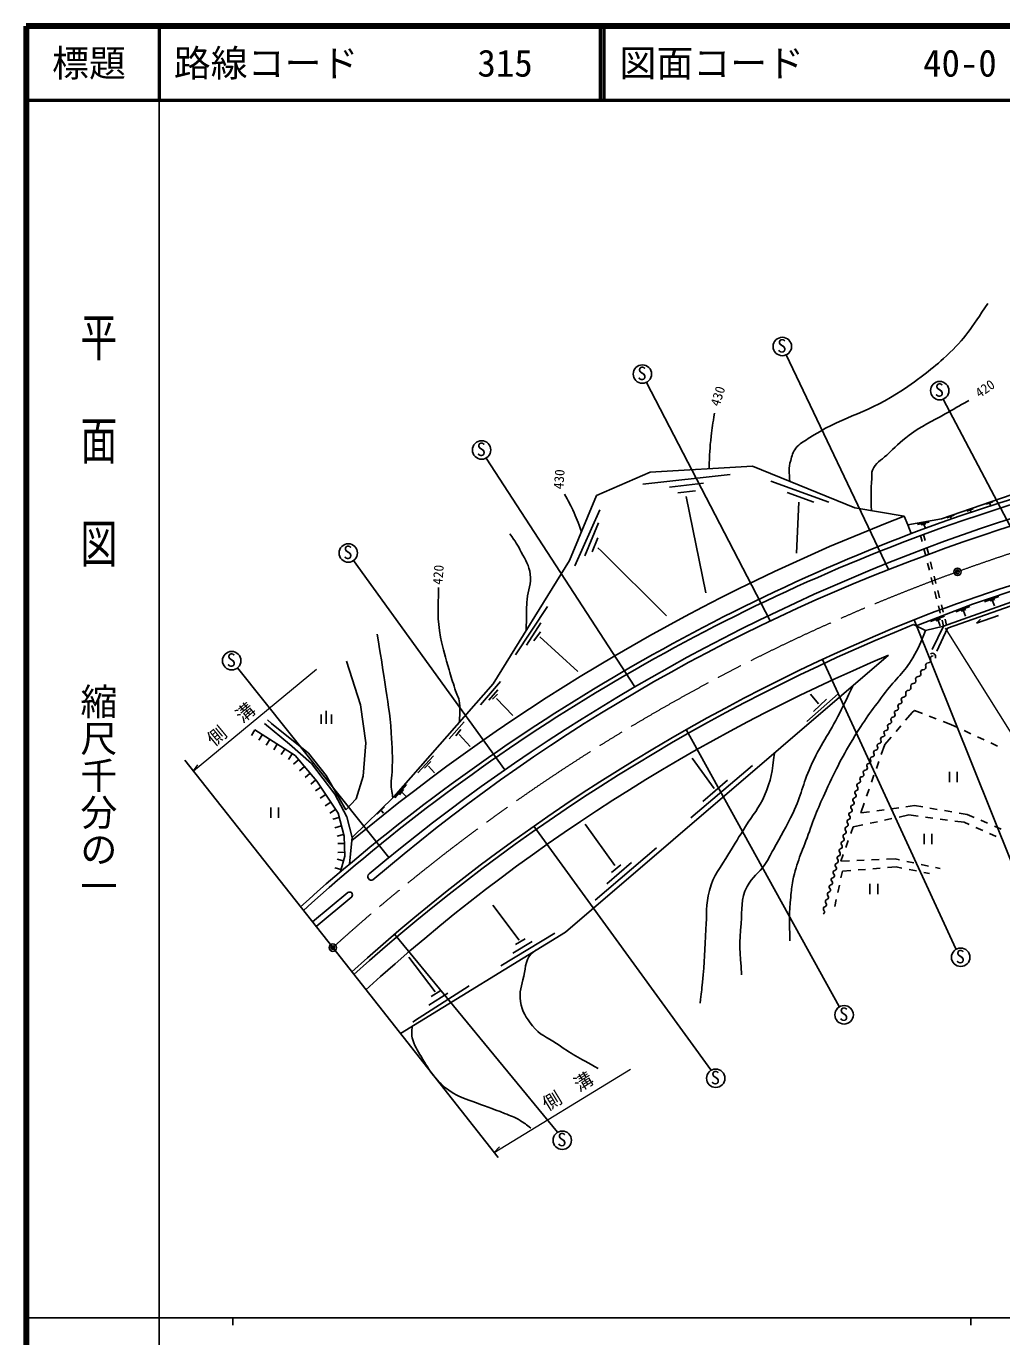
# Model space of a CAD drawing. Units: millimetres at full size, sheet at 1:1000; details may follow other scales. Extents: x 39400 to 680000, y 20000 to 380000.
# Drawn here: x 40000 to 172179, y 202409 to 380000 of the extents above; entities that cross this region are included whole.
import ezdxf
from ezdxf.enums import TextEntityAlignment as Align

# ---------------------------------------------------------------- set-up
doc = ezdxf.new("R2010")
doc.units = ezdxf.units.MM
doc.header["$LTSCALE"] = 1000
doc.header["$PDMODE"] = 32
doc.header["$PDSIZE"] = 500
doc.linetypes.add('CHAIN', pattern=[18.5, 12, -1.5, 3.5, -1.5])
for name, color, linetype, lineweight in [('M-BGD', 7, 'Continuous', 25), ('M-BMK', 2, 'CHAIN', 13), ('M-BMK-SRVR', 3, 'Continuous', 25), ('M-STR-HTXT', 7, 'Continuous', 13), ('M-TTL', 2, 'Continuous', 140), ('M-TTL-BAND', 7, 'Continuous', 25), ('M-TTL-LINE', 7, 'Continuous', 50)]:
    doc.layers.add(name, color=color, linetype=linetype, lineweight=lineweight)
doc.layers.add('M-OTRS', color=6, linetype='Continuous')
doc.layers.add('M-TTL-TXT', color=7, linetype='Continuous')
doc.styles.add('@ＭＳ ゴシック', font='')
doc.styles.add('ＭＳ ゴシック', font='')
doc.styles.get('@ＭＳ ゴシック').set_extended_font_data('@MS Gothic')
doc.styles.get('ＭＳ ゴシック').set_extended_font_data('MS Gothic')

msp = doc.modelspace()

# ---------------------------------------------------------------- linework, layer by layer
at = {"layer": 'M-BGD'}
for p, q in [((156846, 306388), (142954, 335458)), ((140809, 299420), (124032, 331743)), ((173318, 312256), (164229, 329453)), ((102300, 321479), (122455, 290486)), ((138392, 320373), (124529, 319583)), ((152258, 314728), (138392, 320373)), ((124529, 319583), (117249, 316393)), ((123564, 317952), (135386, 319243)), ((127144, 317531), (131752, 318058)), ((140905, 318361), (148751, 315517)), ((164013, 313235), (180335, 318913)), ((117249, 316393), (113625, 307579)), ((128277, 316768), (130673, 317057)), ((129409, 316294), (132071, 303208)), ((143091, 316807), (146698, 315517)), ((114322, 306900), (117718, 314483)), ((144670, 315491), (144381, 308592)), ((158958, 313604), (152258, 314728)), ((167442, 314304), (168297, 314623)), ((167912, 314418), (168006, 314217)), ((170073, 315241), (170961, 315560)), ((170538, 315320), (170642, 315067)), ((117560, 312693), (115665, 308217)), ((159449, 312427), (158958, 313604)), ((164013, 313235), (159449, 312427)), ((160738, 312481), (162342, 312812)), ((161253, 312443), (161887, 312574)), ((164712, 313397), (165728, 313744)), ((165242, 313515), (165329, 313296)), ((159449, 312427), (159911, 311252)), ((161176, 310970), (161380, 310164)), ((161581, 311120), (161786, 310311)), ((161623, 312461), (161783, 312050)), ((117455, 310666), (116692, 308796)), ((117429, 309296), (117955, 308875)), ((161626, 309195), (161871, 308225)), ((162032, 309342), (162277, 308373)), ((104842, 279216), (84358, 307598)), ((113625, 307579), (103268, 290873)), ((117955, 308875), (126750, 300107)), ((162117, 307256), (162363, 306287)), ((162523, 307403), (162769, 306434)), ((163014, 305465), (163260, 304495)), ((162609, 305317), (162854, 304348)), ((168231, 301695), (175603, 304170)), ((163100, 303378), (163346, 302409)), ((163506, 303526), (163752, 302557)), ((175580, 302703), (164287, 298695)), ((164825, 298438), (176013, 302352)), ((169855, 302014), (171769, 302727)), ((170578, 302119), (171217, 302337)), ((170905, 302155), (171176, 301437)), ((106298, 294797), (110642, 301354)), ((160566, 298759), (168231, 301695)), ((163591, 301440), (163837, 300470)), ((163997, 301587), (164243, 300618)), ((165956, 300649), (167870, 301361)), ((166679, 300753), (167318, 300971)), ((167006, 300789), (167277, 300072)), ((171716, 300142), (168750, 299107)), ((107777, 296127), (109743, 299146)), ((160228, 298929), (161843, 298116)), ((176332, 259560), (160311, 299580)), ((161843, 298116), (164287, 298695)), ((162515, 299331), (164429, 300043)), ((164287, 298695), (162754, 295536)), ((163238, 299435), (163877, 299653)), ((164825, 298438), (163362, 295337)), ((163565, 299471), (163836, 298753)), ((164083, 299501), (164287, 298695)), ((164489, 299648), (164694, 298840)), ((168750, 299107), (169277, 299633)), ((108795, 296706), (109672, 297935)), ((109602, 297251), (114745, 292564)), ((68607, 293035), (89131, 267335)), ((85271, 288047), (83402, 293971)), ((156831, 294764), (113086, 257234)), ((147896, 294201), (165935, 254961)), ((103268, 290873), (89799, 275588)), ((101558, 288026), (104262, 291203)), ((102699, 288658), (103893, 290062)), ((149989, 289512), (145758, 285791)), ((147356, 288195), (146267, 289494)), ((86035, 282886), (85271, 288047)), ((103173, 288799), (103840, 289466)), ((103735, 288921), (105947, 286587)), ((148444, 288792), (146689, 287160)), ((72686, 286019), (73212, 285519)), ((79961, 285488), (79961, 286713)), ((80661, 285488), (80661, 287238)), ((81361, 285488), (81361, 286713)), ((160035, 286982), (159151, 285953)), ((160369, 287263), (160035, 286982)), ((160369, 287263), (161427, 286859)), ((162361, 286502), (163295, 286145)), ((70995, 284654), (70508, 283897)), ((75688, 282694), (72265, 285503)), ((73212, 285519), (78268, 281491)), ((97310, 283427), (99329, 285744)), ((98188, 283831), (98908, 284709)), ((150139, 247163), (129434, 284682)), ((158500, 285194), (157849, 284435)), ((164229, 285788), (165287, 285384)), ((165287, 285384), (166171, 284975)), ((167079, 284555), (167986, 284135)), ((72004, 284004), (71517, 283247)), ((73013, 283354), (72526, 282597)), ((74022, 282704), (73534, 281948)), ((78655, 280096), (75688, 282694)), ((85666, 278357), (86035, 282886)), ((98680, 284042), (100172, 282392)), ((156314, 282647), (155850, 281324)), ((157198, 283676), (156314, 282647)), ((168894, 283715), (169801, 283295)), ((170709, 282875), (171616, 282454)), ((75031, 282055), (74543, 281298)), ((76039, 281405), (75552, 280648)), ((76908, 280594), (76226, 280006)), ((78268, 281491), (80637, 278489)), ((93080, 278840), (95163, 281122)), ((133197, 276684), (130234, 280807)), ((77691, 279685), (77010, 279097)), ((81797, 275936), (78655, 280096)), ((93981, 279449), (94824, 280361)), ((94496, 279729), (95339, 278828)), ((130071, 272721), (138418, 279830)), ((155519, 280381), (155188, 279437)), ((165100, 278952), (165100, 277552)), ((166150, 277552), (166150, 278952)), ((78475, 278776), (77793, 278188)), ((79259, 277867), (78577, 277279)), ((80637, 278489), (83297, 273829)), ((84692, 275303), (85666, 278357)), ((89938, 275421), (91506, 277239)), ((131677, 274959), (134995, 277829)), ((154857, 278493), (154526, 277550)), ((79936, 276878), (79183, 276386)), ((80594, 275874), (79841, 275382)), ((83429, 272864), (81797, 275936)), ((83297, 273829), (84692, 275303)), ((89799, 275588), (84167, 270073)), ((90562, 275866), (91132, 276552)), ((90952, 276170), (91420, 275686)), ((154195, 276606), (153864, 275662)), ((73149, 274131), (73149, 272731)), ((74199, 272731), (74199, 274131)), ((81251, 274870), (80498, 274378)), ((81908, 273866), (81155, 273374)), ((88525, 274209), (87563, 273216)), ((88135, 273668), (88426, 273351)), ((153533, 274719), (153069, 273396)), ((153069, 273396), (154245, 273555)), ((155236, 273689), (156227, 273823)), ((157218, 273957), (158209, 274091)), ((159200, 274225), (160375, 274384)), ((160375, 274384), (161464, 274202)), ((162450, 274038), (163437, 273873)), ((164423, 273709), (165409, 273545)), ((82395, 272787), (81525, 272557)), ((84167, 270073), (83429, 272864)), ((119753, 266252), (115725, 271860)), ((153369, 271785), (152042, 271500)), ((155325, 272205), (154347, 271995)), ((157280, 272625), (156303, 272415)), ((159585, 273120), (158258, 272835)), ((160859, 272952), (159585, 273120)), ((162842, 272691), (161850, 272822)), ((164825, 272430), (163833, 272561)), ((167089, 272132), (165816, 272300)), ((166396, 273380), (167484, 273199)), ((167769, 271829), (167089, 272132)), ((167484, 273199), (168429, 272790)), ((169346, 272393), (170264, 271995)), ((82702, 271626), (81831, 271397)), ((83008, 270466), (82138, 270236)), ((83820, 266477), (84167, 270073)), ((132744, 238566), (108758, 271582)), ((152042, 271500), (151714, 270598)), ((161664, 270540), (161664, 269140)), ((162714, 269140), (162714, 270540)), ((169595, 271013), (168682, 271421)), ((171421, 270198), (170508, 270605)), ((171182, 271598), (172099, 271201)), ((83103, 269275), (82203, 269246)), ((117068, 261565), (125414, 268674)), ((151372, 269658), (151031, 268719)), ((82989, 266898), (82119, 267130)), ((83142, 268076), (82242, 268046)), ((118674, 263803), (121991, 266673)), ((150689, 267779), (150361, 266877)), ((150361, 266877), (151549, 266923)), ((152548, 266962), (153547, 267001)), ((154547, 267039), (155546, 267078)), ((156545, 267117), (157733, 267163)), ((157733, 267163), (158329, 267035)), ((159307, 266826), (160285, 266616)), ((161263, 266407), (162241, 266197)), ((82680, 265739), (81810, 265970)), ((119306, 265304), (120543, 266383)), ((150584, 265505), (150386, 264582)), ((151731, 265595), (150584, 265505)), ((153725, 265751), (152728, 265673)), ((155719, 265908), (154722, 265830)), ((157863, 266076), (156716, 265986)), ((158656, 265921), (157863, 266076)), ((160619, 265536), (159637, 265729)), ((162393, 265189), (161600, 265344)), ((163218, 265988), (163815, 265860)), ((150176, 263604), (149966, 262626)), ((154318, 263786), (154318, 262386)), ((155368, 262386), (155368, 263786)), ((83576, 262596), (78773, 258642)), ((84096, 262035), (79274, 258007)), ((149756, 261649), (149557, 260726)), ((106793, 256162), (103230, 260884)), ((111989, 230116), (89896, 256960)), ((113086, 257234), (90723, 243485)), ((104298, 252679), (111644, 257102)), ((105951, 254371), (108549, 255986)), ((106284, 255547), (107583, 256337)), ((95389, 249150), (91826, 253872)), ((92598, 245236), (100023, 249958)), ((94547, 247360), (97145, 248975)), ((94880, 248536), (96179, 249326)), ((92370, 245060), (92598, 245236))]:
    msp.add_line(p, q, dxfattribs=at)
msp.add_lwpolyline([(70995, 284654), (76419, 281160), (79386, 277720), (82247, 273349), (83072, 270225), (83159, 267539), (82603, 265450)], dxfattribs=at)
for centre in [(142442, 336599), (123485, 332866), (163770, 330615), (101703, 322578), (83637, 308619), (67841, 294023), (166613, 253835), (150818, 246037), (133423, 237439), (112629, 229042)]:
    msp.add_circle(centre, 1250, dxfattribs=at)
for centre, radius, start, end in [((249133, 71961), 255398, 90.35707, 110.10072), ((248911, 75118), 251641, 90.30102, 110.30639), ((248501, 78602), 246396, 91.42451, 110.54766), ((249735, 72921), 251239, 91.6966, 110.37812), ((254553, 65205), 266158, 111.04913, 129.81618), ((255021, 62576), 266244, 110.59655, 131.91676), ((251832, 67432), 259864, 110.32242, 132.11785), ((253352, 66513), 259419, 110.61367, 130.03767), ((245971, 79350), 243905, 110.07506, 130.68008), ((237328, 103168), 210973, 104.77083, 111.41108), ((255525, 62798), 255209, 111.90583, 132.19535), ((256562, 60558), 257101, 112.00538, 132.03842), ((162779, 294586), 444, 333.58218, 123.78479), ((252729, 67031), 247100, 112.8358, 132.42365), ((161536, 293157), 351, 269.18188, 19.33636), ((162199, 293390), 351, 89.18188, 199.33636), ((162209, 294091), 351, 269.18188, 19.33636), ((162871, 294324), 351, 89.18188, 199.33636), ((160192, 291289), 351, 269.18188, 19.33636), ((160854, 291522), 351, 89.18188, 199.33636), ((160864, 292223), 351, 269.18188, 19.33636), ((161526, 292456), 351, 89.18188, 199.33636), ((158848, 289422), 351, 269.18188, 19.33636), ((159510, 289654), 351, 89.18188, 199.33636), ((159520, 290356), 351, 269.18188, 19.33636), ((160182, 290588), 351, 89.18188, 199.33636), ((157900, 287565), 288, 271.09084, 33.74056), ((158380, 287885), 288, 91.09084, 213.74056), ((158369, 288462), 288, 271.09084, 33.74056), ((158848, 288782), 288, 91.09084, 213.74056), ((156963, 285771), 288, 271.09084, 33.74056), ((157442, 286091), 288, 91.09084, 213.74056), ((157431, 286668), 288, 271.09084, 33.74056), ((157911, 286988), 288, 91.09084, 213.74056), ((156505, 284297), 288, 91.09084, 213.74056), ((156494, 284874), 288, 271.09084, 33.74056), ((156974, 285194), 288, 91.09084, 213.74056), ((155568, 282503), 288, 91.09084, 213.74056), ((155557, 283080), 288, 271.09084, 33.74056), ((156037, 283400), 288, 91.09084, 213.74056), ((156026, 283977), 288, 271.09084, 33.74056), ((154631, 280709), 288, 91.09084, 213.74056), ((154620, 281286), 288, 271.09084, 33.74056), ((155099, 281606), 288, 91.09084, 213.74056), ((155088, 282183), 288, 271.09084, 33.74056), ((153693, 278916), 288, 91.09084, 213.74056), ((153682, 279492), 288, 271.09084, 33.74056), ((154162, 279812), 288, 91.09084, 213.74056), ((154151, 280389), 288, 271.09084, 33.74056), ((152821, 277127), 291, 103.87396, 225.81956), ((152745, 277698), 288, 271.09084, 33.74056), ((153225, 278019), 288, 91.09084, 213.74056), ((153214, 278595), 288, 271.09084, 33.74056), ((152288, 275160), 291, 103.87396, 225.81956), ((152148, 275725), 291, 283.87396, 45.81956), ((152554, 276143), 291, 103.87396, 225.81956), ((152414, 276709), 291, 283.87396, 45.81956), ((151615, 273758), 291, 283.87396, 45.81956), ((152021, 274176), 291, 103.87396, 225.81956), ((151882, 274742), 291, 283.87396, 45.81956), ((151082, 271790), 291, 283.87396, 45.81956), ((151489, 272208), 291, 103.87396, 225.81956), ((151349, 272774), 291, 283.87396, 45.81956), ((151755, 273192), 291, 103.87396, 225.81956), ((150550, 269823), 291, 283.87396, 45.81956), ((150956, 270241), 291, 103.87396, 225.81956), ((150816, 270807), 291, 283.87396, 45.81956), ((151222, 271225), 291, 103.87396, 225.81956), ((150423, 268274), 291, 103.87396, 225.81956), ((150283, 268839), 291, 283.87396, 45.81956), ((150689, 269257), 291, 103.87396, 225.81956), ((149890, 266306), 291, 103.87396, 225.81956), ((149750, 266872), 291, 283.87396, 45.81956), ((150157, 267290), 291, 103.87396, 225.81956), ((150017, 267856), 291, 283.87396, 45.81956), ((86763, 264746), 482, 127.39481, 297.40487), ((149357, 264339), 291, 103.87396, 225.81956), ((149218, 264904), 291, 283.87396, 45.81956), ((149624, 265322), 291, 103.87396, 225.81956), ((149484, 265888), 291, 283.87396, 45.81956), ((148685, 262937), 291, 283.87396, 45.81956), ((149091, 263355), 291, 103.87396, 225.81956), ((148951, 263921), 291, 283.87396, 45.81956), ((83816, 262297), 384, 316.83052, 128.76428), ((148152, 260970), 291, 283.87396, 45.81956), ((148558, 261388), 291, 103.87396, 225.81956), ((148418, 261953), 291, 283.87396, 45.81956), ((148824, 262371), 291, 103.87396, 225.81956), ((147886, 259986), 291, 283.87396, 45.81956), ((148292, 260404), 291, 103.87396, 225.81956)]:
    msp.add_arc(centre, radius, start, end, dxfattribs=at)
for points, knots in [([(143458, 318310), (143371, 319554), (143273, 320080), (143577, 321146), (143772, 321825), (143826, 322271), (144279, 322813), (144815, 323455), (145267, 323670), (145964, 324130), (150338, 327011), (153488, 327404), (157929, 330179), (159492, 331156), (160319, 331781), (161780, 332904), (162952, 333805), (163596, 334330), (164683, 335333), (167285, 337735), (167949, 339023), (170311, 342442)], [0, 0, 0, 0, 1, 1, 1, 2, 2, 2, 3, 3, 3, 4, 4, 4, 5, 5, 5, 6, 6, 6, 7, 7, 7, 7]), ([(167713, 329266), (166161, 328411), (165761, 328185), (164518, 327476), (162587, 326373), (161412, 325891), (159617, 324577), (158341, 323644), (157737, 322978), (156589, 321892), (155790, 321137), (155066, 320861), (154667, 319838), (154505, 319424), (154596, 319149), (154561, 318706), (154427, 317010), (154481, 316420), (154511, 314350)], [0, 0, 0, 0, 1, 1, 1, 2, 2, 2, 3, 3, 3, 4, 4, 4, 5, 5, 5, 6, 6, 6, 6]), ([(133262, 327566), (133007, 326087), (132947, 325667), (132806, 324441), (132608, 322729), (132603, 322134), (132523, 320038)], [0, 0, 0, 0, 1, 1, 1, 2, 2, 2, 2]), ([(112916, 316604), (113488, 315603), (113646, 315306), (114057, 314445), (114590, 313327), (114727, 312910), (115239, 311504)], [0, 0, 0, 0, 1, 1, 1, 2, 2, 2, 2]), ([(105537, 311222), (106311, 310108), (106551, 309748), (107077, 308733), (107660, 307609), (108126, 306986), (108301, 305732), (108487, 304407), (107983, 303668), (107867, 302335), (107774, 301266), (107800, 300661), (107775, 299588), (107761, 299006), (107757, 298821), (107747, 298098)], [0, 0, 0, 0, 1, 1, 1, 2, 2, 2, 3, 3, 3, 4, 4, 4, 5, 5, 5, 5]), ([(95881, 303943), (95791, 300875), (95681, 299812), (96144, 297229), (96461, 295461), (96821, 294510), (97303, 292779), (97585, 291764), (97776, 291205), (98093, 290199), (98322, 289469), (98604, 289095), (98701, 288335), (98790, 287642), (98768, 287244), (98736, 286545), (98720, 286199), (98716, 286079), (98674, 285660)], [0, 0, 0, 0, 1, 1, 1, 2, 2, 2, 3, 3, 3, 4, 4, 4, 5, 5, 5, 6, 6, 6, 6]), ([(87565, 297639), (88077, 294490), (88209, 293672), (88572, 291122), (88954, 288442), (89288, 286951), (89461, 284250), (89593, 282194), (89658, 281036), (89579, 278977), (89553, 278292), (89451, 277912), (89439, 277226), (89430, 276748), (89555, 276488), (89604, 276012), (89627, 275791), (89635, 275719), (89655, 275447)], [0, 0, 0, 0, 1, 1, 1, 2, 2, 2, 3, 3, 3, 4, 4, 4, 5, 5, 5, 6, 6, 6, 6]), ([(161843, 298116), (161184, 296374), (160908, 295788), (160110, 294399), (158961, 292400), (157825, 291619), (156437, 289778), (154737, 287522), (153760, 286266), (152290, 283854), (150588, 281061), (149753, 279417), (148380, 276448), (147322, 274159), (146802, 272840), (145951, 270465), (145088, 268054), (144400, 266752), (143878, 264245), (143697, 263376), (143676, 262875), (143582, 261993), (143336, 259692), (143420, 258860), (143463, 256069)], [0, 0, 0, 0, 1, 1, 1, 2, 2, 2, 3, 3, 3, 4, 4, 4, 5, 5, 5, 6, 6, 6, 7, 7, 7, 8, 8, 8, 8]), ([(136930, 251478), (136712, 254678), (136585, 255720), (136848, 258419), (137040, 260396), (136756, 261676), (137677, 263435), (138369, 264756), (139262, 265154), (140086, 266397), (140594, 267163), (140790, 267645), (141232, 268451), (142293, 270388), (142965, 271434), (143917, 273427), (145033, 275761), (145194, 277265), (146247, 279628), (147578, 282610), (148778, 284053), (150236, 286974), (150943, 288389), (151179, 288855), (151999, 290618)], [0, 0, 0, 0, 1, 1, 1, 2, 2, 2, 3, 3, 3, 4, 4, 4, 5, 5, 5, 6, 6, 6, 7, 7, 7, 8, 8, 8, 8]), ([(141386, 281513), (141047, 278910), (140965, 277870), (140037, 275754), (139262, 273987), (138468, 273185), (137457, 271541), (136575, 270110), (136023, 269343), (135192, 267881), (134101, 265962), (133110, 265017), (132559, 262879), (132046, 260889), (132235, 259689), (132085, 257639), (131880, 254833), (131940, 253248), (131638, 250451), (131519, 249349), (131485, 248979), (131295, 247634)], [0, 0, 0, 0, 1, 1, 1, 2, 2, 2, 3, 3, 3, 4, 4, 4, 5, 5, 5, 6, 6, 6, 7, 7, 7, 7]), ([(109199, 254844), (108996, 254768), (108915, 254687), (108747, 254566), (107615, 253749), (107701, 252618), (107404, 251253), (107120, 249946), (106757, 249177), (106970, 247857), (107199, 246433), (107708, 245681), (108589, 244539), (109547, 243298), (110536, 243058), (111828, 242169), (113949, 240711), (114753, 240305), (117475, 238773)], [0, 0, 0, 0, 1, 1, 1, 2, 2, 2, 3, 3, 3, 4, 4, 4, 5, 5, 5, 6, 6, 6, 6]), ([(92307, 244459), (92247, 244087), (92231, 243957), (92236, 243633), (92242, 243241), (92269, 243016), (92386, 242642), (92735, 241527), (93175, 240996), (93759, 239984), (94348, 238963), (94673, 238371), (95453, 237487), (96187, 236654), (96651, 236212), (97572, 235594), (98571, 234923), (99266, 234781), (100381, 234330), (102090, 233637), (103098, 233378), (104804, 232680), (105639, 232338), (106139, 232199), (106911, 231732), (107511, 231368), (107732, 231204), (108367, 230679)], [0, 0, 0, 0, 1, 1, 1, 2, 2, 2, 3, 3, 3, 4, 4, 4, 5, 5, 5, 6, 6, 6, 7, 7, 7, 8, 8, 8, 9, 9, 9, 9])]:
    msp.add_open_spline(points, degree=3, knots=knots, dxfattribs=at)
at = {"layer": 'M-BMK'}
for centre, radius, start, end in [((250421, 74199), 246698, 86.56952, 109.96848), ((252835, 66246), 254998, 109.868, 132.20361)]:
    msp.add_arc(centre, radius, start, end, dxfattribs=at)
at = {"layer": 'M-BMK-SRVR'}
for p, q in [((81536, 255139), (61513, 280535)), ((103941, 226721), (81536, 255139))]:
    msp.add_line(p, q, dxfattribs=at)
for centre in [(166173, 306066), (81536, 255139)]:
    msp.add_circle(centre, 500, dxfattribs=at)
for p in [(166173, 306066), (81536, 255139)]:
    msp.add_point(p, dxfattribs=at)
at = {"layer": 'M-OTRS'}
msp.add_point((81536, 255139), dxfattribs=at)
at = {"layer": 'M-STR-HTXT'}
for p, q in [((192938, 253024), (164567, 298454)), ((62653, 279088), (79351, 292872)), ((62653, 279088), (63254, 279931)), ((103404, 227402), (121881, 238691)), ((103404, 227402), (104117, 228152))]:
    msp.add_line(p, q, dxfattribs=at)
at = {"layer": 'M-TTL'}
for p, q in [((40000, 380000), (40000, 20000)), ((680000, 380000), (40000, 380000))]:
    msp.add_line(p, q, dxfattribs=at)
at = {"layer": 'M-TTL-BAND'}
for p, q in [((58000, 370000), (58000, 20000)), ((40000, 205000), (579000, 205000)), ((68000, 205000), (68000, 204000)), ((168000, 205000), (168000, 204000))]:
    msp.add_line(p, q, dxfattribs=at)
at = {"layer": 'M-TTL-LINE'}
for p, q in [((58000, 380000), (58000, 370000)), ((117750, 380000), (117750, 370000)), ((118250, 380000), (118250, 370000)), ((40000, 370000), (680000, 370000))]:
    msp.add_line(p, q, dxfattribs=at)

# ---------------------------------------------------------------- texts
at = {"layer": 'M-BGD', "style": 'ＭＳ ゴシック'}
for p in [(141764, 335225), (122806, 331493), (163091, 329242), (101025, 321204), (82958, 307245), (67163, 292650), (165935, 252461), (150139, 244663), (132744, 236066), (111950, 227668)]:
    msp.add_text('S', height=1833, dxfattribs=at).set_placement(p, align=Align.BOTTOM_LEFT)
for s, rotation, p in [('430', 72.362, (134295, 328275)), ('420', 34.926, (169399, 329261)), ('430', 85.701, (113153, 317189)), ('420', 85.701, (96774, 304244))]:
    msp.add_text(s, height=1320, rotation=rotation, dxfattribs=at).set_placement(p, align=Align.BOTTOM_LEFT)
at = {"layer": 'M-STR-HTXT', "style": 'ＭＳ ゴシック'}
for rotation, p in [(39.54, (65779, 281903)), (31.423, (110925, 232486))]:
    msp.add_text('側\u3000溝', height=1833, rotation=rotation, dxfattribs=at).set_placement(p, align=Align.BOTTOM_LEFT)
at = {"layer": 'M-TTL-BAND', "style": '@ＭＳ ゴシック', "width": 1.4}
msp.add_text('平  面  図', height=3666, rotation=270, dxfattribs=at).set_placement((49777, 306475), align=Align.MIDDLE_RIGHT)
at = {"layer": 'M-TTL-BAND', "style": '@ＭＳ ゴシック'}
msp.add_text('縮尺千分の一', height=3666, rotation=270, dxfattribs=at).set_placement((49777, 261030), align=Align.MIDDLE_RIGHT)
at = {"layer": 'M-TTL-TXT', "style": 'ＭＳ ゴシック'}
msp.add_text('標題', height=3666, dxfattribs=at).set_placement((48500, 375000), align=Align.MIDDLE_CENTER)
for s, p in [('路線コード', (60000, 375000)), ('315', (101142, 375000)), ('図面コード', (120380, 375000)), ('40-0', (161521, 375000))]:
    msp.add_text(s, height=3666, dxfattribs=at).set_placement(p, align=Align.MIDDLE_LEFT)

doc.saveas('drawing.dxf')
